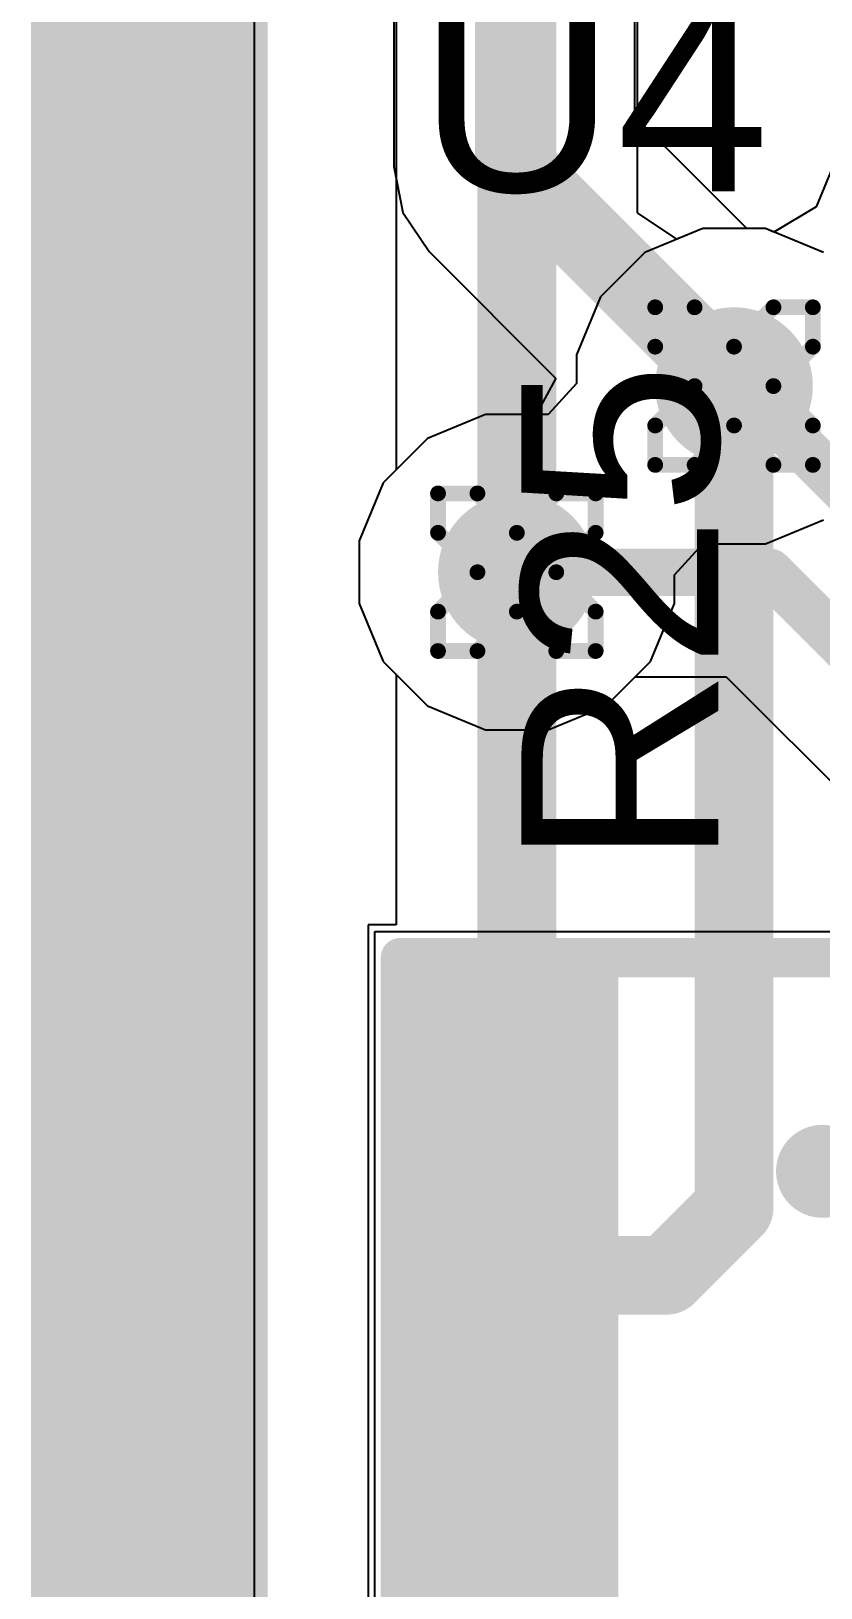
# Model space of a CAD drawing. Header units: inches. Extents: x -13 to 356, y -4 to 120.
# Drawn here: x -3.79 to -1.25, y 14.49 to 19.51 of the extents above; entities that cross this region are included whole.
import ezdxf

# ---------------------------------------------------------------- set-up
doc = ezdxf.new("R2010")
doc.units = ezdxf.units.IN
for name, color, linetype in [('Board_outline', 56, 'Continuous'), ('Bottom Layer', 5, 'Continuous'), ('Bottom Overlay', 54, 'Continuous'), ('Drill Drawing', 1, 'Continuous'), ('GND', 16, 'Continuous'), ('Keep-Out Layer', 6, 'Continuous'), ('POWER', 76, 'Continuous'), ('Top Layer', 1, 'Continuous'), ('Top Overlay', 2, 'Continuous'), ('Top Paste', 8, 'Continuous'), ('Top Solder', 216, 'Continuous'), ('Via Holes', 16, 'Continuous')]:
    doc.layers.add(name, color=color, linetype=linetype)
doc.styles.add('Arial', font='', dxfattribs={"height": 0.2})
doc.styles.get('Arial').set_extended_font_data('Arial')

# ---------------------------------------------------------------- blocks, each defined once
blk = doc.blocks.new('SPL06_001_13')
at = {"layer": 'Top Layer'}
for points in [[(-0.9499219, 0.7501000999999999), (-0.9499219, 1.2001119), (-0.4999101, 1.2001119), (-0.4999101, 0.7501000999999999)], [(0.4999101, 0.7501000999999999), (0.4999101, 1.2001119), (0.9499219, 1.2001119), (0.9499219, 0.7501000999999999)], [(-0.9499219, 0.0998601), (-0.9499219, 0.5498719), (-0.4999101, 0.5498719), (-0.4999101, 0.0998601)], [(0.4999101, 0.0998601), (0.4999101, 0.5498719), (0.9499219, 0.5498719), (0.9499219, 0.0998601)], [(-0.9499219, -0.5498719), (-0.9499219, -0.0998601), (-0.4999101, -0.0998601), (-0.4999101, -0.5498719)], [(0.4999101, -0.5498719), (0.4999101, -0.0998601), (0.9499219, -0.0998601), (0.9499219, -0.5498719)], [(-0.9499219, -1.2001119), (-0.9499219, -0.7501000999999999), (-0.4999101, -0.7501000999999999), (-0.4999101, -1.2001119)], [(0.4999101, -1.2001119), (0.4999101, -0.7501000999999999), (0.9499219, -0.7501000999999999), (0.9499219, -1.2001119)]]:
    blk.add_hatch(color=1, dxfattribs=at).paths.add_polyline_path(points)
at = {"layer": 'Top Paste'}
for points in [[(-0.9499219, 0.7501000999999999), (-0.9499219, 1.2001119), (-0.4999101, 1.2001119), (-0.4999101, 0.7501000999999999)], [(0.4999101, 0.7501000999999999), (0.4999101, 1.2001119), (0.9499219, 1.2001119), (0.9499219, 0.7501000999999999)], [(-0.9499219, 0.0998601), (-0.9499219, 0.5498719), (-0.4999101, 0.5498719), (-0.4999101, 0.0998601)], [(0.4999101, 0.0998601), (0.4999101, 0.5498719), (0.9499219, 0.5498719), (0.9499219, 0.0998601)], [(-0.9499219, -0.5498719), (-0.9499219, -0.0998601), (-0.4999101, -0.0998601), (-0.4999101, -0.5498719)], [(0.4999101, -0.5498719), (0.4999101, -0.0998601), (0.9499219, -0.0998601), (0.9499219, -0.5498719)], [(-0.9499219, -1.2001119), (-0.9499219, -0.7501000999999999), (-0.4999101, -0.7501000999999999), (-0.4999101, -1.2001119)], [(0.4999101, -1.2001119), (0.4999101, -0.7501000999999999), (0.9499219, -0.7501000999999999), (0.9499219, -1.2001119)]]:
    blk.add_hatch(color=8, dxfattribs=at).paths.add_polyline_path(points)
at = {"layer": 'Top Solder'}
for points in [[(-1.0515219, 0.6485000999999999), (-1.0515219, 1.3017119), (-0.3983101, 1.3017119), (-0.3983101, 0.6485000999999999)], [(0.3983101, 0.6485000999999999), (0.3983101, 1.3017119), (1.0515219, 1.3017119), (1.0515219, 0.6485000999999999)], [(-1.0515219, -0.0017399), (-1.0515219, 0.6514719), (-0.3983101, 0.6514719), (-0.3983101, -0.0017399)], [(0.3983101, -0.0017399), (0.3983101, 0.6514719), (1.0515219, 0.6514719), (1.0515219, -0.0017399)], [(-1.0515219, -0.6514719), (-1.0515219, 0.0017399), (-0.3983101, 0.0017399), (-0.3983101, -0.6514719)], [(0.3983101, -0.6514719), (0.3983101, 0.0017399), (1.0515219, 0.0017399), (1.0515219, -0.6514719)], [(-1.0515219, -1.3017119), (-1.0515219, -0.6485000999999999), (-0.3983101, -0.6485000999999999), (-0.3983101, -1.3017119)], [(0.3983101, -1.3017119), (0.3983101, -0.6485000999999999), (1.0515219, -0.6485000999999999), (1.0515219, -1.3017119)]]:
    blk.add_hatch(color=216, dxfattribs=at).paths.add_polyline_path(points)
at = {"layer": 'Top Overlay'}
for p, q in [((-0.040005, 0.9400031999999999), (-0.040005, 1.1599926)), ((-0.040005, 1.1599926), (0, 1.1599926)), ((0, 1.1599926), (0, 0.9400031999999999)), ((-0.1360678, 1.0324084), (-0.1360932, 1.072388)), ((-0.1360932, 1.072388), (0.0839216, 1.072388)), ((0.0839216, 1.072388), (0.0838962, 1.0324084)), ((0.0838962, 1.0324084), (-0.1360678, 1.0324084)), ((0.0838962, 1.0324084), (0.0838962, 1.0324084)), ((-0.040005, 0.9400031999999999), (-0.040005, 0.9400031999999999)), ((0, 0.9400031999999999), (-0.040005, 0.9400031999999999))]:
    blk.add_line(p, q, dxfattribs=at)
at = {"layer": 'Top Overlay', "const_width": 0.127}
for points in [[(1.09982, 1.34874), (-1.103884, 1.34874)], [(-1.103884, 1.34874), (-1.103884, -1.34874)], [(1.09982, 1.34874), (1.09982, -1.34874)], [(1.359916, 1.107694), (1.232916, 0.980694)], [(1.359916, 1.107694), (1.359916, 0.853694)], [(1.359916, 0.853694), (1.232916, 0.980694)], [(1.09982, -1.34874), (-1.103884, -1.34874)]]:
    blk.add_lwpolyline(points, dxfattribs=at)
at = {"layer": 'Top Overlay'}
for points, const_width in [([(-1.135634, 1.34874, 1), (-1.072134, 1.34874, 1)], 0.0635), ([(-1.135634, 1.34874, 1), (-1.072134, 1.34874, 1)], 0.0635), ([(1.06807, 1.34874, 1), (1.13157, 1.34874, 1)], 0.0635), ([(1.06807, 1.34874, 1), (1.13157, 1.34874, 1)], 0.0635), ([(1.328166, 1.107694, 1), (1.391666, 1.107694, 1)], 0.0635), ([(1.328166, 1.107694, 1), (1.391666, 1.107694, 1)], 0.0635), ([(1.201166, 0.980694, 1), (1.264666, 0.980694, 1)], 0.0635), ([(1.201166, 0.980694, 1), (1.264666, 0.980694, 1)], 0.0635), ([(1.328166, 0.853694, 1), (1.391666, 0.853694, 1)], 0.0635), ([(1.328166, 0.853694, 1), (1.391666, 0.853694, 1)], 0.0635), ([(-0.185166, -0.6598919999999999, 1), (-0.335026, -0.6598919999999999, 1)], 0.1500124), ([(-0.3725291, -0.6598919999999999, 1), (-0.2975229, -0.6598919999999999, 1)], 0.0750062), ([(-0.2226691, -0.6598919999999999, 1), (-0.1476629, -0.6598919999999999, 1)], 0.0750062), ([(-1.135634, -1.34874, 1), (-1.072134, -1.34874, 1)], 0.0635), ([(-1.135634, -1.34874, 1), (-1.072134, -1.34874, 1)], 0.0635), ([(1.06807, -1.34874, 1), (1.13157, -1.34874, 1)], 0.0635), ([(1.06807, -1.34874, 1), (1.13157, -1.34874, 1)], 0.0635)]:
    blk.add_lwpolyline(points, format="xyb", close=True, dxfattribs=dict(at, const_width=const_width))

msp = doc.modelspace()

# ---------------------------------------------------------------- hatches: boundary and pattern name
at = {"layer": 'Bottom Layer'}
h = msp.add_hatch(color=5, dxfattribs=at)
edge = h.paths.add_edge_path()
edge.add_arc((-1.52512522, 18.36568082), 0.254, 0, 360)
h = msp.add_hatch(color=5, dxfattribs=at)
edge = h.paths.add_edge_path()
edge.add_arc((-2.22491554, 17.76576076), 0.254, 0, 360)
at = {"layer": 'GND'}
h = msp.add_hatch(color=16, dxfattribs=at)
edge = h.paths.add_edge_path()
edge.add_arc((-1.52512522, 18.36568082), 0.254, 0, 360)
h = msp.add_hatch(color=16, dxfattribs=at)
edge = h.paths.add_edge_path()
edge.add_arc((-2.22491554, 17.76576076), 0.254, 0, 360)
at = {"layer": 'POWER'}
h = msp.add_hatch(color=76, dxfattribs=at)
edge = h.paths.add_edge_path()
edge.add_arc((-1.52512522, 18.36568082), 0.254, 0, 360)
h = msp.add_hatch(color=76, dxfattribs=at)
edge = h.paths.add_edge_path()
edge.add_arc((-2.22491554, 17.76576076), 0.254, 0, 360)
at = {"layer": 'Top Layer'}
h = msp.add_hatch(color=1, dxfattribs=at)
edge = h.paths.add_edge_path()
edge.add_arc((-1.52512522, 18.36568082), 0.254, 0, 360)
h = msp.add_hatch(color=1, dxfattribs=at)
edge = h.paths.add_edge_path()
edge.add_arc((-2.22491554, 17.76576076), 0.254, 0, 360)
at = {"layer": 'Via Holes'}
h = msp.add_hatch(color=7, dxfattribs=at)
edge = h.paths.add_edge_path()
edge.add_arc((-1.52512522, 18.36568082), 0.127, 0, 360)
h = msp.add_hatch(color=7, dxfattribs=at)
edge = h.paths.add_edge_path()
edge.add_arc((-2.22491554, 17.76576076), 0.127, 0, 360)

# ---------------------------------------------------------------- linework, layer by layer
at = {"layer": 'Board_outline', "const_width": 0.7619999999999999}
for points in [[(-3.40893908, -2.08331816), (-3.40893908, 42.67668122)], [(-3.40893908, -2.08331816), (-3.40893908, 42.67668122)], [(-3.40893908, -2.08331816), (-3.40893908, 42.67668122)], [(-3.40893908, -2.10871816), (-3.40893908, 42.65128121999999)]]:
    msp.add_lwpolyline(points, dxfattribs=at)
at = {"layer": 'Bottom Layer'}
for p, q in [((-3.07019706, -2.06044038), (-3.07019706, 42.67668122)), ((-2.6133806, 22.03704254), (-2.6133806, 18.09571692)), ((-1.83645048, 18.92404648), (-1.83645048, 22.03704254)), ((-1.70944794, 18.83918762), (-1.83645048, 18.92404648)), ((-1.6261715, 18.87368082), (-1.70944794, 18.83918762)), ((-1.42407894, 18.87368082), (-1.6261715, 18.87368082)), ((-1.23736608, 18.7963429), (-1.42407894, 18.87368082)), ((-2.6133806, 18.09571692), (-2.65557762, 18.0535199)), ((-2.65557762, 18.0535199), (-2.73291554, 17.86680704)), ((-1.42407894, 17.85768082), (-1.23736608, 17.93501874)), ((-2.73291554, 17.86680704), (-2.73291554, 17.66471448)), ((-1.71691554, 17.75780294), (-1.62616896, 17.85768082)), ((-1.62616896, 17.85768082), (-1.42407894, 17.85768082)), ((-1.71691554, 17.66471448), (-1.71691554, 17.75780294)), ((-2.73291554, 17.66471448), (-2.65557762, 17.47800162)), ((-1.79425346, 17.47800162), (-1.71691554, 17.66471448)), ((-2.65557762, 17.47800162), (-2.51267468, 17.33509868)), ((-1.9371564, 17.33509868), (-1.79425346, 17.47800162)), ((-2.51267468, 17.33509868), (-2.32596182, 17.25776076)), ((-2.12386926, 17.25776076), (-1.9371564, 17.33509868)), ((-2.32596182, 17.25776076), (-2.12386926, 17.25776076))]:
    msp.add_line(p, q, dxfattribs=at)
at = {"layer": 'Bottom Layer', "const_width": 0.254}
msp.add_lwpolyline([(-2.22491554, 17.76576076), (-2.22491554, 22.3669987)], dxfattribs=at)
at = {"layer": 'Bottom Layer', "const_width": 0.127}
msp.add_lwpolyline([(-2.28841554, 17.76576076, 1), (-2.16141554, 17.76576076, 1)], format="xyb", close=True, dxfattribs=at)
at = {"layer": 'Bottom Overlay', "const_width": 0.7619999999999999}
msp.add_lwpolyline([(-3.40893908, -2.08331816), (-3.40893908, 42.67668122)], dxfattribs=at)
at = {"layer": 'Drill Drawing', "const_width": 0.0508}
for points in [[(-1.77912522, 18.49268082), (-1.77912522, 18.61968082)], [(-1.77912522, 18.61968082), (-1.65212522, 18.61968082)], [(-1.65212522, 18.61968082), (-1.52512522, 18.49268082)], [(-1.52512522, 18.49268082), (-1.39812522, 18.61968082)], [(-1.39812522, 18.61968082), (-1.27112522, 18.61968082)], [(-1.27112522, 18.49268082), (-1.27112522, 18.61968082)], [(-1.77912522, 18.49268082), (-1.65212522, 18.36568082)], [(-1.39812522, 18.36568082), (-1.27112522, 18.49268082)], [(-1.77912522, 18.23868082), (-1.65212522, 18.36568082)], [(-1.39812522, 18.36568082), (-1.27112522, 18.23868082)], [(-1.77912522, 18.11168082), (-1.77912522, 18.23868082)], [(-1.65212522, 18.11168082), (-1.52512522, 18.23868082)], [(-1.52512522, 18.23868082), (-1.39812522, 18.11168082)], [(-1.27112522, 18.11168082), (-1.27112522, 18.23868082)], [(-1.77912522, 18.11168082), (-1.65212522, 18.11168082)], [(-1.39812522, 18.11168082), (-1.27112522, 18.11168082)], [(-2.47891554, 17.89276076), (-2.47891554, 18.01976076)], [(-2.47891554, 18.01976076), (-2.35191554, 18.01976076)], [(-2.35191554, 18.01976076), (-2.22491554, 17.89276076)], [(-2.22491554, 17.89276076), (-2.09791554, 18.01976076)], [(-2.09791554, 18.01976076), (-1.97091554, 18.01976076)], [(-1.97091554, 17.89276076), (-1.97091554, 18.01976076)], [(-2.47891554, 17.89276076), (-2.35191554, 17.76576076)], [(-2.09791554, 17.76576076), (-1.97091554, 17.89276076)], [(-2.47891554, 17.63876076), (-2.35191554, 17.76576076)], [(-2.09791554, 17.76576076), (-1.97091554, 17.63876076)], [(-2.47891554, 17.51176076), (-2.47891554, 17.63876076)], [(-2.35191554, 17.51176076), (-2.22491554, 17.63876076)], [(-2.22491554, 17.63876076), (-2.09791554, 17.51176076)], [(-1.97091554, 17.51176076), (-1.97091554, 17.63876076)], [(-2.47891554, 17.51176076), (-2.35191554, 17.51176076)], [(-2.09791554, 17.51176076), (-1.97091554, 17.51176076)]]:
    msp.add_lwpolyline(points, dxfattribs=at)
at = {"layer": 'Drill Drawing', "const_width": 0.0254}
for points in [[(-1.79182522, 18.61968082, 1), (-1.76642522, 18.61968082, 1)], [(-1.79182522, 18.61968082, 1), (-1.76642522, 18.61968082, 1)], [(-1.66482522, 18.61968082, 1), (-1.63942522, 18.61968082, 1)], [(-1.66482522, 18.61968082, 1), (-1.63942522, 18.61968082, 1)], [(-1.41082522, 18.61968082, 1), (-1.38542522, 18.61968082, 1)], [(-1.41082522, 18.61968082, 1), (-1.38542522, 18.61968082, 1)], [(-1.28382522, 18.61968082, 1), (-1.25842522, 18.61968082, 1)], [(-1.28382522, 18.61968082, 1), (-1.25842522, 18.61968082, 1)], [(-1.79182522, 18.49268082, 1), (-1.76642522, 18.49268082, 1)], [(-1.79182522, 18.49268082, 1), (-1.76642522, 18.49268082, 1)], [(-1.53782522, 18.49268082, 1), (-1.51242522, 18.49268082, 1)], [(-1.53782522, 18.49268082, 1), (-1.51242522, 18.49268082, 1)], [(-1.28382522, 18.49268082, 1), (-1.25842522, 18.49268082, 1)], [(-1.28382522, 18.49268082, 1), (-1.25842522, 18.49268082, 1)], [(-1.66482522, 18.36568082, 1), (-1.63942522, 18.36568082, 1)], [(-1.66482522, 18.36568082, 1), (-1.63942522, 18.36568082, 1)], [(-1.41082522, 18.36568082, 1), (-1.38542522, 18.36568082, 1)], [(-1.41082522, 18.36568082, 1), (-1.38542522, 18.36568082, 1)], [(-1.79182522, 18.23868082, 1), (-1.76642522, 18.23868082, 1)], [(-1.79182522, 18.23868082, 1), (-1.76642522, 18.23868082, 1)], [(-1.53782522, 18.23868082, 1), (-1.51242522, 18.23868082, 1)], [(-1.53782522, 18.23868082, 1), (-1.51242522, 18.23868082, 1)], [(-1.28382522, 18.23868082, 1), (-1.25842522, 18.23868082, 1)], [(-1.28382522, 18.23868082, 1), (-1.25842522, 18.23868082, 1)], [(-1.79182522, 18.11168082, 1), (-1.76642522, 18.11168082, 1)], [(-1.79182522, 18.11168082, 1), (-1.76642522, 18.11168082, 1)], [(-1.66482522, 18.11168082, 1), (-1.63942522, 18.11168082, 1)], [(-1.66482522, 18.11168082, 1), (-1.63942522, 18.11168082, 1)], [(-1.41082522, 18.11168082, 1), (-1.38542522, 18.11168082, 1)], [(-1.41082522, 18.11168082, 1), (-1.38542522, 18.11168082, 1)], [(-1.28382522, 18.11168082, 1), (-1.25842522, 18.11168082, 1)], [(-1.28382522, 18.11168082, 1), (-1.25842522, 18.11168082, 1)], [(-2.49161554, 18.01976076, 1), (-2.46621554, 18.01976076, 1)], [(-2.49161554, 18.01976076, 1), (-2.46621554, 18.01976076, 1)], [(-2.36461554, 18.01976076, 1), (-2.33921554, 18.01976076, 1)], [(-2.36461554, 18.01976076, 1), (-2.33921554, 18.01976076, 1)], [(-2.11061554, 18.01976076, 1), (-2.08521554, 18.01976076, 1)], [(-2.11061554, 18.01976076, 1), (-2.08521554, 18.01976076, 1)], [(-1.98361554, 18.01976076, 1), (-1.95821554, 18.01976076, 1)], [(-1.98361554, 18.01976076, 1), (-1.95821554, 18.01976076, 1)], [(-2.49161554, 17.89276076, 1), (-2.46621554, 17.89276076, 1)], [(-2.49161554, 17.89276076, 1), (-2.46621554, 17.89276076, 1)], [(-2.23761554, 17.89276076, 1), (-2.21221554, 17.89276076, 1)], [(-2.23761554, 17.89276076, 1), (-2.21221554, 17.89276076, 1)], [(-1.98361554, 17.89276076, 1), (-1.95821554, 17.89276076, 1)], [(-1.98361554, 17.89276076, 1), (-1.95821554, 17.89276076, 1)], [(-2.36461554, 17.76576076, 1), (-2.33921554, 17.76576076, 1)], [(-2.36461554, 17.76576076, 1), (-2.33921554, 17.76576076, 1)], [(-2.11061554, 17.76576076, 1), (-2.08521554, 17.76576076, 1)], [(-2.11061554, 17.76576076, 1), (-2.08521554, 17.76576076, 1)], [(-2.49161554, 17.63876076, 1), (-2.46621554, 17.63876076, 1)], [(-2.49161554, 17.63876076, 1), (-2.46621554, 17.63876076, 1)], [(-2.23761554, 17.63876076, 1), (-2.21221554, 17.63876076, 1)], [(-2.23761554, 17.63876076, 1), (-2.21221554, 17.63876076, 1)], [(-1.98361554, 17.63876076, 1), (-1.95821554, 17.63876076, 1)], [(-1.98361554, 17.63876076, 1), (-1.95821554, 17.63876076, 1)], [(-2.49161554, 17.51176076, 1), (-2.46621554, 17.51176076, 1)], [(-2.49161554, 17.51176076, 1), (-2.46621554, 17.51176076, 1)], [(-2.36461554, 17.51176076, 1), (-2.33921554, 17.51176076, 1)], [(-2.36461554, 17.51176076, 1), (-2.33921554, 17.51176076, 1)], [(-2.11061554, 17.51176076, 1), (-2.08521554, 17.51176076, 1)], [(-2.11061554, 17.51176076, 1), (-2.08521554, 17.51176076, 1)], [(-1.98361554, 17.51176076, 1), (-1.95821554, 17.51176076, 1)], [(-1.98361554, 17.51176076, 1), (-1.95821554, 17.51176076, 1)]]:
    msp.add_lwpolyline(points, format="xyb", close=True, dxfattribs=at)
at = {"layer": 'GND'}
for p, q in [((-3.07019706, -2.06044038), (-3.07019706, 42.67668122)), ((-1.6261715, 18.87368082), (-1.81288436, 18.7963429)), ((-1.42407894, 18.87368082), (-1.6261715, 18.87368082)), ((-1.23736608, 18.7963429), (-1.42407894, 18.87368082)), ((-1.81288436, 18.7963429), (-1.9557873, 18.65343996)), ((-1.9557873, 18.65343996), (-2.03312522, 18.4667271)), ((-2.03312522, 18.4667271), (-2.03312522, 18.37363864)), ((-2.03312522, 18.37363864), (-2.1238718, 18.27376076)), ((-2.32596182, 18.27376076), (-2.51267468, 18.19642284)), ((-2.1238718, 18.27376076), (-2.32596182, 18.27376076)), ((-2.51267468, 18.19642284), (-2.65557762, 18.0535199)), ((-2.65557762, 18.0535199), (-2.73291554, 17.86680704)), ((-2.73291554, 17.86680704), (-2.73291554, 17.66471448)), ((-2.73291554, 17.66471448), (-2.65557762, 17.47800162)), ((-2.65557762, 17.47800162), (-2.51267468, 17.33509868)), ((-1.9371564, 17.33509868), (-1.8431637, 17.42909138)), ((-1.8431637, 17.42909138), (-1.5503144, 17.42909138)), ((-1.5503144, 17.42909138), (-0.22038818, 16.09916516)), ((-2.51267468, 17.33509868), (-2.32596182, 17.25776076)), ((-2.12386926, 17.25776076), (-1.9371564, 17.33509868)), ((-2.32596182, 17.25776076), (-2.12386926, 17.25776076))]:
    msp.add_line(p, q, dxfattribs=at)
at = {"layer": 'GND', "const_width": 0.1524}
for points in [[(-1.52512522, 18.36568082), (-1.50236936, 18.36568082)], [(-1.50236936, 18.36568082), (0.1704848, 16.69282666)], [(-2.22491554, 17.76576076), (-1.41086078, 17.76576076)], [(-1.41086078, 17.76576076), (0.01767332, 16.33722666)]]:
    msp.add_lwpolyline(points, dxfattribs=at)
at = {"layer": 'GND', "const_width": 0.0762}
for points in [[(-1.56322522, 18.36568082, 1), (-1.48702522, 18.36568082, 1)], [(-1.54046936, 18.36568082, 1), (-1.46426936, 18.36568082, 1)], [(-1.54046936, 18.36568082, 1), (-1.46426936, 18.36568082, 1)], [(-2.26301554, 17.76576076, 1), (-2.18681554, 17.76576076, 1)], [(-1.44896078, 17.76576076, 1), (-1.37276078, 17.76576076, 1)], [(-1.44896078, 17.76576076, 1), (-1.37276078, 17.76576076, 1)]]:
    msp.add_lwpolyline(points, format="xyb", close=True, dxfattribs=at)
at = {"layer": 'Keep-Out Layer', "const_width": 0.156464}
msp.add_lwpolyline([(-3.40893908, -2.08331816), (-3.40893908, 42.67668122)], dxfattribs=at)
msp.add_lwpolyline([(-3.40893908, -2.08331816), (-3.40893908, 42.67668122)], dxfattribs=at)
at = {"layer": 'POWER'}
for p, q in [((-3.07019706, 7.88632154), (-3.07019706, 42.67668122)), ((-1.2017883, 19.0862204), (-1.26088394, 18.9435486)), ((-1.26088394, 18.9435486), (-1.39645898, 18.86224066)), ((-1.6261715, 18.87368082), (-1.81288436, 18.7963429)), ((-1.42407894, 18.87368082), (-1.6261715, 18.87368082)), ((-1.39645898, 18.86224066), (-1.42407894, 18.87368082)), ((-1.81288436, 18.7963429), (-1.9557873, 18.65343996)), ((-1.9557873, 18.65343996), (-2.03312522, 18.4667271)), ((-2.03312522, 18.4667271), (-2.03312522, 18.37363864)), ((-2.03312522, 18.37363864), (-2.1238718, 18.27376076)), ((-2.32596182, 18.27376076), (-2.51267468, 18.19642284)), ((-2.1238718, 18.27376076), (-2.32596182, 18.27376076)), ((-2.51267468, 18.19642284), (-2.65557762, 18.0535199)), ((-2.65557762, 18.0535199), (-2.73291554, 17.86680704)), ((-1.42407894, 17.85768082), (-1.23736608, 17.93501874)), ((-2.73291554, 17.86680704), (-2.73291554, 17.66471448)), ((-1.71691554, 17.75780294), (-1.62616896, 17.85768082)), ((-1.62616896, 17.85768082), (-1.42407894, 17.85768082)), ((-1.71691554, 17.66471448), (-1.71691554, 17.75780294)), ((-2.73291554, 17.66471448), (-2.65557762, 17.47800162)), ((-1.79425346, 17.47800162), (-1.71691554, 17.66471448)), ((-2.65557762, 17.47800162), (-2.51267468, 17.33509868)), ((-1.9371564, 17.33509868), (-1.79425346, 17.47800162)), ((-2.51267468, 17.33509868), (-2.32596182, 17.25776076)), ((-2.12386926, 17.25776076), (-1.9371564, 17.33509868)), ((-2.32596182, 17.25776076), (-2.12386926, 17.25776076))]:
    msp.add_line(p, q, dxfattribs=at)
at = {"layer": 'Top Layer'}
for p, q in [((-3.07019706, -2.06044038), (-3.07019706, 42.67668122)), ((-2.62166608, 19.82680312), (-2.62166608, 19.07375662)), ((-1.84473596, 19.23466308), (-1.84473596, 19.79180192)), ((-1.4837537, 18.87368082), (-1.84473596, 19.23466308)), ((-2.62166608, 19.07375662), (-2.5920954, 18.92509804)), ((-2.5920954, 18.92509804), (-2.50788678, 18.79907086)), ((-1.42407894, 18.87368082), (-1.4837537, 18.87368082)), ((-1.23736608, 18.7963429), (-1.42407894, 18.87368082)), ((-2.50788678, 18.79907086), (-2.09990944, 18.39109352)), ((-2.100326, 18.38906406), (-2.16218262, 18.27376076)), ((-2.09990944, 18.39109352), (-2.100326, 18.38906406)), ((-2.32596182, 18.27376076), (-2.51267468, 18.19642284)), ((-2.16218262, 18.27376076), (-2.32596182, 18.27376076)), ((-2.51267468, 18.19642284), (-2.65557762, 18.0535199)), ((-2.65557762, 18.0535199), (-2.73291554, 17.86680704)), ((-2.73291554, 17.86680704), (-2.73291554, 17.66471448)), ((-2.73291554, 17.66471448), (-2.65557762, 17.47800162)), ((-2.65557762, 17.47800162), (-2.6133806, 17.4358046)), ((-2.6133806, 17.4358046), (-2.6133806, 16.62906504)), ((-2.6133806, 16.62906504), (-2.70392144, 16.62906504)), ((-2.70392144, 16.62906504), (-2.70392144, 15.67105324)), ((-2.68211554, 13.71165914), (-2.68211554, 16.60725914)), ((-2.68211554, 16.60725914), (-0.29451554, 16.60725914)), ((-2.70392144, 15.67105324), (-2.70392144, 15.02081324)), ((-2.70392144, 15.02081324), (-2.70392144, 14.37108124))]:
    msp.add_line(p, q, dxfattribs=at)
for points, const_width in [([(-2.23320102, 19.07375662), (-2.23320102, 20.2558015)], 0.254), ([(-2.23320102, 19.07375662), (-1.52512522, 18.36568082)], 0.254), ([(-1.52512522, 15.7170755), (-1.52512522, 18.36568082)], 0.254), ([(-2.22491554, 16.17444822), (-2.22491554, 17.76576076)], 0.254), ([(-2.23711008, 16.16225368), (-2.22491554, 16.17444822)], 0.254), ([(-2.23711008, 16.16225368), (-2.22491554, 16.15005914)], 0.2032), ([(-1.74238158, 15.49981914), (-1.52512522, 15.7170755)], 0.254), ([(-2.22491554, 15.49981914), (-1.74238158, 15.49981914)], 0.254)]:
    msp.add_lwpolyline(points, dxfattribs=dict(at, const_width=const_width))
for points, const_width in [([(-2.29670102, 19.07375662, 1), (-2.16970102, 19.07375662, 1)], 0.127), ([(-2.29670102, 19.07375662, 1), (-2.16970102, 19.07375662, 1)], 0.127), ([(-1.58862522, 18.36568082, 1), (-1.46162522, 18.36568082, 1)], 0.127), ([(-1.58862522, 18.36568082, 1), (-1.46162522, 18.36568082, 1)], 0.127), ([(-2.28841554, 17.76576076, 1), (-2.16141554, 17.76576076, 1)], 0.127), ([(-2.30061008, 16.16225368, 1), (-2.17361008, 16.16225368, 1)], 0.127), ([(-2.28841554, 16.17444822, 1), (-2.16141554, 16.17444822, 1)], 0.127), ([(-2.28841554, 16.17444822, 1), (-2.16141554, 16.17444822, 1)], 0.127), ([(-2.28791008, 16.16225368, 1), (-2.18631008, 16.16225368, 1)], 0.1016), ([(-2.27571554, 16.15005914, 1), (-2.17411554, 16.15005914, 1)], 0.1016), ([(-1.58862522, 15.7170755, 1), (-1.46162522, 15.7170755, 1)], 0.127), ([(-1.58862522, 15.7170755, 1), (-1.46162522, 15.7170755, 1)], 0.127), ([(-2.28841554, 15.49981914, 1), (-2.16141554, 15.49981914, 1)], 0.127), ([(-1.80588158, 15.49981914, 1), (-1.67888158, 15.49981914, 1)], 0.127), ([(-1.80588158, 15.49981914, 1), (-1.67888158, 15.49981914, 1)], 0.127)]:
    msp.add_lwpolyline(points, format="xyb", close=True, dxfattribs=dict(at, const_width=const_width))
at = {"layer": 'Top Overlay', "const_width": 0.7619999999999999}
msp.add_lwpolyline([(-3.40893908, -2.10871816), (-3.40893908, 42.65128121999999)], dxfattribs=at)

# ---------------------------------------------------------------- block references
at = {"rotation": 180}
msp.add_blockref('SPL06_001_13', (-1.49999954, 15.17495314), dxfattribs=at)

# ---------------------------------------------------------------- texts
at = {"layer": 'Top Overlay', "style": 'Arial'}
msp.add_text('U4', height=0.635, dxfattribs=at).set_placement((-2.54512064, 18.99285))
msp.add_text('R25', height=0.635, rotation=90, dxfattribs=at).set_placement((-1.5751937, 16.8152318))

doc.saveas('drawing.dxf')
